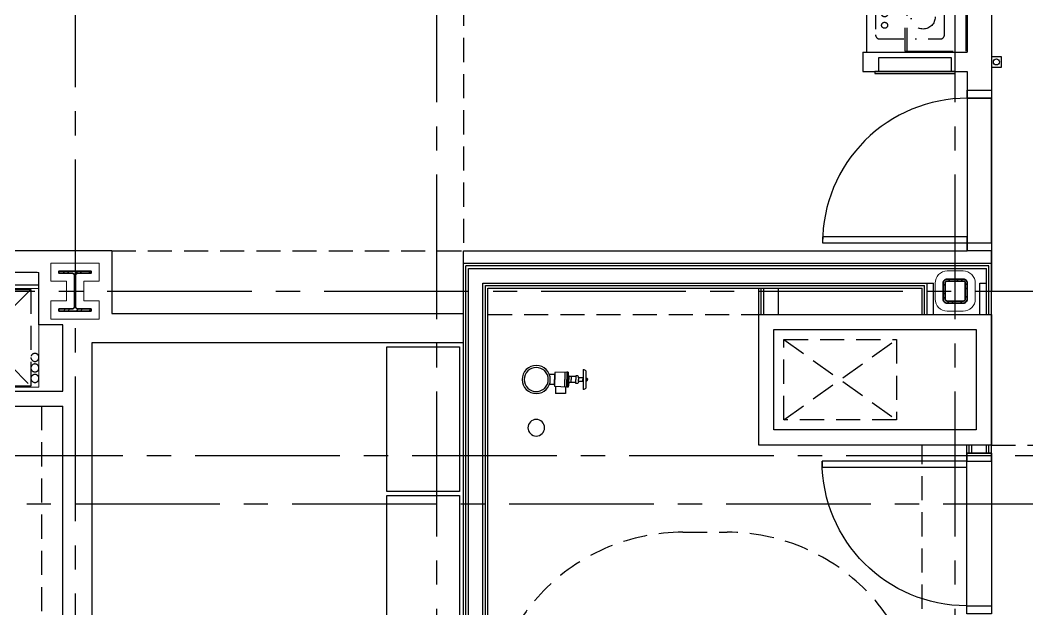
# Model space of a CAD drawing. Header units: inches. Extents: x 18000 to 22048, y 0 to 3165.
# Drawn here: x 21122.3 to 21373.1, y 1370 to 1516.7 of the extents above; entities that cross this region are included whole.
import ezdxf
from ezdxf.xclip import XClip

# ---------------------------------------------------------------- set-up
doc = ezdxf.new("R2010")
doc.units = ezdxf.units.IN
doc.header["$LTSCALE"] = 48
doc.header["$MEASUREMENT"] = 0
doc.header["$XCLIPFRAME"] = 0
for name, pattern in [('CENTER2', [1.125, 0.75, -0.125, 0.125, -0.125]), ('DASHDOT2', [0.5, 0.25, -0.125, 0, -0.125]), ('HIDDEN', [0.375, 0.25, -0.125]), ('HIDDEN2', [0.1875, 0.125, -0.0625])]:
    doc.linetypes.add(name, pattern=pattern)
for name, color, linetype in [('_0_Objects', 8, 'Continuous'), ('A-Door', 8, 'Continuous'), ('A-Door-Head', 8, 'Continuous'), ('A-Eqpm', 8, 'Continuous'), ('A-Eqpm-NIC', 8, 'DASHDOT2'), ('A-Flor-Case', 8, 'Continuous'), ('A-Flor-Case-Hidden', 8, 'HIDDEN2'), ('A-Flor-Ovhd', 8, 'HIDDEN2'), ('A-Flor-Pfix', 8, 'Continuous'), ('A-Flor-Soffit', 8, 'HIDDEN2'), ('A-Flor-Strs', 8, 'Continuous'), ('A-Flor-Wall Mtd Fixture', 8, 'Continuous'), ('A-Grid(3-32)', 8, 'CENTER2'), ('A-HVAC', 8, 'HIDDEN2'), ('A-Wall-Full', 8, 'Continuous'), ('A-Wall-Hatch', 8, 'Continuous'), ('S-Grid-Iden', 8, 'Continuous')]:
    doc.layers.add(name, color=color, linetype=linetype)
for name, color, linetype, lineweight in [('A-Detl-Hatch', 8, 'Continuous', 18), ('S-Detl-Hatch', 8, 'Continuous', 18), ('S-Detl-Wide', 8, 'Continuous', 35)]:
    doc.layers.add(name, color=color, linetype=linetype, lineweight=lineweight)
doc.layers.add('G-Anno-Nplt', color=8, linetype='Continuous', lineweight=18, plot=False)
doc.layers.add('G-Anno-View', color=8, linetype='Continuous', lineweight=18, plot=False)
doc.styles.add('G1DIM', font='arial.ttf')
doc.dimstyles.new('Aec-Arch-I-96', dxfattribs={"dimscale": 96, "dimtxt": 0.09375, "dimasz": 0.0625, "dimexe": 0.0625, "dimexo": 0.0625, "dimgap": 0.03125, "dimtad": 1, "dimdec": 3, "dimzin": 3, "dimdsep": 46, "dimlunit": 4, "dimtxsty": 'G1DIM', "dimblk": 'ARCHTICK', "dimcen": 0.09375, "dimclrd": 256, "dimclre": 256, "dimclrt": 256, "dimazin": 2, "dimtfac": 0.75, "dimtdec": 3, "dimtix": 1, "dimtmove": 2, "dimatfit": 2, "dimldrblk": 'OPEN90', "dimfxl": 0.0625, "dimtolj": 1, "dimtzin": 0, "dimarcsym": 0})

# ---------------------------------------------------------------- blocks, each defined once
blk = doc.blocks.new('stand-pipe')
for p, q in [((13.75, -16.77), (15.5, -16.77)), ((15.5, -19.27), (15.5, -16.77)), ((13.86, -19.27), (15.5, -19.27)), ((9.81, -24.31), (14.19, -24.31))]:
    blk.add_line(p, q)
for points in [[(10.2, -19.63), (10.13, -19.63), (10.25, -16.63)], [(10.25, -16.63), (10.75, -16.51), (12, -16.51)], [(10.25, -16.63), (12, -16.63)], [(10.75, -16.51), (10.75, -15.27)], [(13.75, -16.63), (13.25, -16.51), (12, -16.51)], [(13.75, -16.63), (12, -16.63)], [(13.25, -16.51), (13.25, -15.27)], [(13.8, -19.63), (13.87, -19.63), (13.75, -16.63)], [(10.13, -19.97), (10.13, -19.74), (12, -19.74)], [(11.28, -20.11), (10.13, -19.97), (12, -19.97)], [(10.15, -19.15), (12, -19.15)], [(10.2, -19.74), (10.2, -19.63)], [(10.2, -19.63), (12, -19.63)], [(13.85, -19.15), (12, -19.15)], [(13.8, -19.63), (12, -19.63)], [(13.87, -19.97), (13.87, -19.74), (12, -19.74)], [(12.72, -20.11), (13.87, -19.97), (12, -19.97)], [(13.8, -19.74), (13.8, -19.63)], [(11.28, -21.89), (11.28, -20.11), (12, -20.11)], [(11.28, -20.7), (12, -20.7)], [(11.54, -22.51), (12, -22.51)], [(12.72, -21.89), (12.72, -20.11), (12, -20.11)], [(12.72, -20.7), (12, -20.7)], [(12.46, -22.51), (12, -22.51)], [(9.5, -23.68), (14.5, -23.68)], [(11.54, -24.31), (11.54, -24.42), (12, -24.42)], [(11.65, -23.59), (12, -23.59)], [(12.35, -23.59), (12, -23.59)], [(12.46, -24.31), (12.46, -24.42), (12, -24.42)]]:
    blk.add_lwpolyline(points)
for points in [[(11.65, -23.68), (11.65, -23.59), (11.54, -23.59), (11.54, -22.51), (11.34, -22.51, -0.214855), (11.05, -22.38), (11.05, -21.89), (12, -21.89)], [(12.35, -23.68), (12.35, -23.59), (12.46, -23.59), (12.46, -22.51), (12.66, -22.51, 0.214855), (12.95, -22.38), (12.95, -21.89), (12, -21.89)], [(11.63, -24.42, 0.424993), (12, -24.77, 0.928807)], [(12.37, -24.42, -0.424993), (12, -24.77, -0.928807)]]:
    blk.add_lwpolyline(points, format="xyb")
for centre, radius in [((12, -12), 3.5), ((12, -12), 3), ((24, -12), 2.06)]:
    blk.add_circle(centre, radius)
for centre, start, end in [((10.15, -23.75), 173.8478, 239.132), ((13.85, -23.75), 300.868, 6.1522)]:
    blk.add_arc(centre, 0.649, start, end)
at = {"layer": 'Defpoints'}
blk.add_point((0, 0), dxfattribs=at)
blk = doc.blocks.new('st clearance 1')
at = {"linetype": 'HIDDEN2'}
blk.add_line((19.5, 48.5), (30.5, 48.5), dxfattribs=at)
for centre, start, end in [((19.5, 0), 90, 178.2277), ((30.5, 0), 1.7723, 90)]:
    blk.add_arc(centre, 48.5, start, end, dxfattribs=at)
blk = doc.blocks.new('st 3rd 4th right')
at = {"layer": 'A-Flor-Pfix', "xscale": -1, "rotation": 90}
blk.add_blockref('stand-pipe', (0, 246), dxfattribs=at)
at = {"layer": 'A-Flor-Strs', "linetype": 'HIDDEN2'}
blk.add_blockref('st clearance 1', (29, 147.5), dxfattribs=at)
blk = doc.blocks.new('Door 36in')
blk.add_lwpolyline([(0, 36), (1.5, 36), (1.5, 0), (0, 0)], close=True)
blk.add_arc((0, 0), 36, 0, 90)
blk = doc.blocks.new('A$C6DF4342F')
at = {"layer": 'A-HVAC'}
for p, q in [((3.92, 6.13), (31.92, -13.87)), ((3.92, -13.87), (31.92, 6.13))]:
    blk.add_line(p, q, dxfattribs=at)
blk.add_lwpolyline([(3.92, 6.13), (31.92, 6.13), (31.92, -13.87), (3.92, -13.87)], close=True, dxfattribs=at)
blk = doc.blocks.new('3RD FLOOR CORE & SHELL')
at = {"layer": 'A-Door'}
for points in [[(-657.63, -14633.05), (-657.63, -14635.05), (-651.5, -14635.05), (-651.5, -14633.05)], [(-657.63, -14671.05), (-651.5, -14671.05), (-651.5, -14673.05), (-657.63, -14673.05)]]:
    blk.add_lwpolyline(points, close=True, dxfattribs=at)
at = {"layer": 'A-Door-Head'}
blk.add_lwpolyline([(-657.63, -14633.05), (-651.5, -14633.05), (-651.5, -14673.05), (-657.63, -14673.05)], close=True, dxfattribs=at)
at = {"layer": 'A-Flor-Soffit'}
for p, q in [((-776.75, -14598.55), (-709.37, -14598.55)), ((-668.75, -14680.78), (-668.75, -14631.05))]:
    blk.add_line(p, q, dxfattribs=at)
at = {"layer": 'A-Wall-Full'}
for p, q in [((-651.5, -14633.05), (-651.5, -14582.75)), ((-782.88, -14868.75), (-782.88, -14585.88)), ((-651.5, -14585.88), (-782.88, -14585.88)), ((-776.75, -14848.75), (-776.75, -14592)), ((-776.75, -14592), (-668.75, -14592)), ((-709.37, -14598.55), (-709.37, -14592)), ((-668.75, -14598.55), (-668.75, -14592)), ((-657.63, -14633.05), (-657.63, -14631.05)), ((-657.63, -14633.05), (-651.5, -14633.05))]:
    blk.add_line(p, q, dxfattribs=at)
for points in [[(-709.37, -14598.55), (-651.5, -14598.55), (-651.5, -14631.05), (-709.37, -14631.05)], [(-705.62, -14602.3), (-655.25, -14602.3), (-655.25, -14627.3), (-705.62, -14627.3)]]:
    blk.add_lwpolyline(points, close=True, dxfattribs=at)
at = {"layer": 'A-Wall-Hatch'}
for p, q in [((-782.25, -14868.12), (-782.25, -14586.5)), ((-652.13, -14586.5), (-782.25, -14586.5)), ((-652.13, -14598.55), (-652.13, -14586.5)), ((-781.63, -14867.62), (-781.63, -14587.13)), ((-781.63, -14587.13), (-652.75, -14587.13)), ((-652.75, -14598.55), (-652.75, -14587.13)), ((-778, -14851.62), (-778, -14590.75)), ((-778, -14590.75), (-665.88, -14590.75)), ((-777.38, -14849.38), (-777.38, -14591.38)), ((-777.38, -14591.38), (-668.13, -14591.38)), ((-708.75, -14598.55), (-708.75, -14592)), ((-708.12, -14598.55), (-708.12, -14592)), ((-704.5, -14598.55), (-704.5, -14592)), ((-668.13, -14598.55), (-668.13, -14591.38)), ((-667.5, -14598.55), (-667.5, -14590.75)), ((-665.88, -14598.55), (-665.88, -14590.75)), ((-654.38, -14598.55), (-654.38, -14590.75)), ((-654.38, -14590.75), (-652.75, -14590.75)), ((-657, -14633.05), (-657, -14631.05)), ((-656.38, -14633.05), (-656.38, -14631.05)), ((-652.75, -14633.05), (-652.75, -14631.05)), ((-652.13, -14633.05), (-652.13, -14631.05))]:
    blk.add_line(p, q, dxfattribs=at)
blk.add_blockref('st 3rd 4th right', (-776.75, -14848.75))
at = {"layer": 'A-Door', "xscale": -1, "rotation": 90}
blk.add_blockref('Door 36in', (-657.63, -14635.05), dxfattribs=at)
at = {"layer": 'A-HVAC'}
blk.add_blockref('A$C6DF4342F', (-707.05, -14610.93), dxfattribs=at)
blk = doc.blocks.new('*U16')
at = {"layer": 'A-Detl-Hatch'}
h = blk.add_hatch(dxfattribs=at)
h.set_pattern_fill('ANSI32', color=256, scale=6, style=0)
h.set_pattern_definition([(45, (0, -4.96), (-1.591, 1.591), []), (45, (1.0607, -4.96), (-1.591, 1.591), [])])
edge = h.paths.add_edge_path()
edge.add_line((3.9925, -9.92), (3.9925, -9.39))
edge.add_line((3.9925, -9.39), (0.6575, -9.39))
edge.add_arc((0.6575, -8.89), 0.5, 180, 270, ccw=False)
edge.add_line((0.1575, -8.89), (0.1575, -1.03))
edge.add_arc((0.6575, -1.03), 0.5, 90, 180, ccw=False)
edge.add_line((0.6575, -0.53), (3.9925, -0.53))
edge.add_line((3.9925, -0.53), (3.9925, 0))
edge.add_line((3.9925, 0), (-3.9925, 0))
edge.add_line((-3.9925, 0), (-3.9925, -0.53))
edge.add_line((-3.9925, -0.53), (-0.6575, -0.53))
edge.add_arc((-0.6575, -1.03), 0.5, 0, 90, ccw=False)
edge.add_line((-0.1575, -1.03), (-0.1575, -8.89))
edge.add_arc((-0.6575, -8.89), 0.5, -90, 0, ccw=False)
edge.add_line((-0.6575, -9.39), (-3.9925, -9.39))
edge.add_line((-3.9925, -9.39), (-3.9925, -9.92))
edge.add_line((-3.9925, -9.92), (3.9925, -9.92))
at = {"linetype": 'ByBlock'}
blk.add_lwpolyline([(3.9925, -9.92), (3.9925, -9.39), (0.6575, -9.39, -0.41421356), (0.1575, -8.89), (0.1575, -1.03, -0.41421356), (0.6575, -0.53), (3.9925, -0.53), (3.9925, 0), (-3.9925, 0), (-3.9925, -0.53), (-0.6575, -0.53, -0.41421356), (-0.1575, -1.03), (-0.1575, -8.89, -0.41421356), (-0.6575, -9.39), (-3.9925, -9.39), (-3.9925, -9.92)], format="xyb", close=True, dxfattribs=at)
blk = doc.blocks.new('w10x39')
at = {"layer": 'S-Detl-Hatch'}
blk.add_lwpolyline([(13843.55, -7311.37), (13843.55, -7306.84), (13839.72, -7306.84), (13839.72, -7301.98), (13843.55, -7301.98), (13843.55, -7297.45), (13831.57, -7297.45), (13831.57, -7301.98), (13835.4, -7301.98), (13835.4, -7306.84), (13831.57, -7306.84), (13831.57, -7311.37)], close=True, dxfattribs=at)
at = {"layer": 'S-Detl-Wide'}
blk.add_blockref('*U16', (13837.56, -7299.45), dxfattribs=at)
blk = doc.blocks.new('*U24')
at = {"layer": 'A-Detl-Hatch'}
h = blk.add_hatch(dxfattribs=at)
h.set_pattern_fill('ANSI32', color=256, scale=6, style=0)
h.set_pattern_definition([(45, (-3, 0), (-1.591, 1.591), []), (45, (-1.9393, 0), (-1.591, 1.591), [])])
edge = h.paths.add_edge_path(flags=16)
edge.add_line((-2, -0.5), (2, -0.5))
edge.add_arc((2, -1), 0.5, 0, 90, ccw=False)
edge.add_line((2.5, -1), (2.5, -5))
edge.add_arc((2, -5), 0.5, -90, 0, ccw=False)
edge.add_line((2, -5.5), (-2, -5.5))
edge.add_arc((-2, -5), 0.5, 180, 270, ccw=False)
edge.add_line((-2.5, -5), (-2.5, -1))
edge.add_arc((-2, -1), 0.5, 90, 180, ccw=False)
edge = h.paths.add_edge_path()
edge.add_line((-2, 0), (2, 0))
edge.add_arc((2, -1), 1, 0, 90, ccw=False)
edge.add_line((3, -1), (3, -5))
edge.add_arc((2, -5), 1, -90, 0, ccw=False)
edge.add_line((2, -6), (-2, -6))
edge.add_arc((-2, -5), 1, 180, 270, ccw=False)
edge.add_line((-3, -5), (-3, -1))
edge.add_arc((-2, -1), 1, 90, 180, ccw=False)
at = {"linetype": 'ByBlock'}
for points in [[(-2, 0), (2, 0, -0.414214), (3, -1), (3, -5, -0.414214), (2, -6), (-2, -6, -0.414214), (-3, -5), (-3, -1, -0.414214)], [(-2, -0.5), (2, -0.5, -0.414214), (2.5, -1), (2.5, -5, -0.414214), (2, -5.5), (-2, -5.5, -0.414214), (-2.5, -5), (-2.5, -1, -0.414214)]]:
    blk.add_lwpolyline(points, format="xyb", close=True, dxfattribs=at)
blk = doc.blocks.new('HSS 6X6')
at = {"layer": 'S-Detl-Hatch'}
blk.add_lwpolyline([(13836.95, -7384.91), (13840.95, -7384.91, -0.414214), (13843.95, -7387.91), (13843.95, -7391.91, -0.414214), (13840.95, -7394.91), (13836.95, -7394.91, -0.414214), (13833.95, -7391.91), (13833.95, -7387.91, -0.414214)], format="xyb", close=True, dxfattribs=at)
at = {"layer": 'S-Detl-Wide'}
blk.add_blockref('*U24', (13838.95, -7386.91), dxfattribs=at)
blk = doc.blocks.new('3RD FLOOR - STRUCTURAL GRID')
at = {"layer": 'A-Grid(3-32)'}
for p, q in [((-879.5, -13426.01), (-879.5, -15409.77)), ((-789.5, -15409.77), (-789.5, -13426.01)), ((-660.5, -15409.77), (-660.5, -13426.01)), ((-3895.5, -14592.75), (-87.5, -14592.75)), ((-87.5, -14645.75), (-3895.5, -14645.75))]:
    blk.add_line(p, q, dxfattribs=at)
blk.add_lwpolyline([(-111.62, -14633.75), (-3875.19, -14633.75), (-3882.75, -14619.19), (-3928.81, -14619.19)], dxfattribs=at)
at = {"layer": 'S-Grid-Iden'}
for name, p in [('w10x39', (-14717.06, -7288.34)), ('HSS 6X6', (-14499.45, -7202.84))]:
    blk.add_blockref(name, p, dxfattribs=at)
blk = doc.blocks.new('HVAC UNIT NICHE')
at = {"layer": 'A-Door-Head'}
blk.add_lwpolyline([(4, 0), (28.5, 0), (28.5, -3.75), (4, -3.75)], close=True, dxfattribs=at)
at = {"layer": 'A-HVAC'}
for p, q in [((4.25, 0), (28.25, -24)), ((4.25, -24), (28.25, 0))]:
    blk.add_line(p, q, dxfattribs=at)
for points in [[(3.25, 0), (29.25, 0), (29.25, 0.5), (3.25, 0.5)], [(4.25, -24), (28.25, -24), (28.25, 0), (4.25, 0)]]:
    blk.add_lwpolyline(points, close=True, dxfattribs=at)
for centre in [(21.13, -25), (23.75, -25), (26.36, -25)]:
    blk.add_circle(centre, 1, dxfattribs=at)
at = {"layer": 'A-Wall-Full'}
for p, q in [((4, 0), (0, 0)), ((4, -3.75), (4, 0)), ((28.5, 0), (33.25, 0)), ((28.5, -3.75), (28.5, 0)), ((33.25, 0), (33.25, -26)), ((4, -3.75), (0, -3.75)), ((28.5, -3.75), (29.5, -3.75)), ((29.5, -3.75), (29.5, -26))]:
    blk.add_line(p, q, dxfattribs=at)
at = {"layer": 'G-Anno-Nplt'}
blk.add_lwpolyline([(4, 0), (4, -26), (28.5, -26), (28.5, 0)], close=True, dxfattribs=at)
blk = doc.blocks.new('King Studio 1')
at = {"layer": 'A-Flor-Soffit'}
blk.add_line((215.63, 247.38), (215.63, 146.75), dxfattribs=at)
at = {"layer": 'A-Wall-Full'}
for p, q in [((214.57, 280.63), (188.58, 280.63)), ((215.02, 267.64), (215.02, 280.65)), ((221, 267.64), (215.02, 267.64)), ((221, 251.13), (221, 267.64)), ((214.88, 251.13), (221, 251.13)), ((214.88, 247.38), (221, 247.38))]:
    blk.add_line(p, q, dxfattribs=at)
blk.add_lwpolyline([(221, 6), (221, 59.9), (215.63, 59.9), (215.63, 84), (221, 84), (221, 247.38)], dxfattribs=at)
at = {"layer": 'G-Anno-Nplt'}
blk.add_line((9.12, 280.63), (215.02, 280.63), dxfattribs=at)
at = {"xscale": -1, "rotation": 90}
blk.add_blockref('HVAC UNIT NICHE', (189.02, 280.63), dxfattribs=at)
blk = doc.blocks.new('36in door')
blk.add_lwpolyline([(-1.5, -36), (0, -36), (0, 0), (-1.5, 0)], close=True)
blk.add_arc((0, 0), 36, 180, 270)
blk = doc.blocks.new('refrigerator')
blk.add_line((-30.125, 0), (-30.125, -29.5))
for points in [[(-32.125, -29.5), (0, -29.5), (0, 0), (-32.125, 0)], [(-34.125, -3.75), (-32.125, -3.75), (-32.125, -2.25), (-34.125, -2.25)], [(-59.625, -31.5), (-59.625, -29.5), (-30.125, -29.5), (-30.125, -31.5)]]:
    blk.add_lwpolyline(points, close=True)
blk.add_arc((-30.125, -29.5), 29.5, 90, 183.88744)
blk = doc.blocks.new('kitchen faucet')
for p, q in [((0.93, 0.38), (8.38, 0.38)), ((1, 0.12), (4, 0.12)), ((4, -0.12), (4, 0.12)), ((0.93, -0.38), (8.38, -0.38)), ((1, -0.12), (4, -0.12))]:
    blk.add_line(p, q)
blk.add_circle((0, 0), 1)
blk.add_arc((8.38, 0), 0.375, 270, 90)
blk = doc.blocks.new('kitchen sink')
blk.add_lwpolyline([(-14.94, -6.97, 0.143329), (-14, -7.25), (-3, -7.25, 0.414214), (-1.25, -5.5), (-1.25, 5.5, 0.414214), (-3, 7.25), (-14, 7.25, 0.414214), (-15.75, 5.5), (-15.75, -5.5, 0.143329), (-15.47, -6.44, 0.143329)], format="xyb")
blk.add_circle((-10.75, 0), 1.5)
at = {"layer": 'A-Flor-Case-Hidden'}
for p, q in [((-15.75, 8.5), (-17, 7.25)), ((-1.25, 8.5), (0, 7.25)), ((-16.64, -7.61), (-17, -7.25)), ((-1.25, -8.5), (0, -7.25)), ((-15.75, -8.5), (-16.11, -8.14))]:
    blk.add_line(p, q, dxfattribs=at)
for points in [[(-1.25, 8.5), (-15.75, 8.5)], [(-17, 7.25), (-17, -7.25)], [(0, -7.25), (0, 7.25)], [(-15.75, -8.5), (-1.25, -8.5)]]:
    blk.add_lwpolyline(points, dxfattribs=at)
at = {"rotation": 45.00000000000001}
blk.add_blockref('kitchen faucet', (-17.38, -8.88), dxfattribs=at)
blk = doc.blocks.new('cooktop')
at = {"ltscale": 0.5}
blk.add_lwpolyline([(-7.56, -21.5), (7.56, -21.5, 0.414214), (8.56, -20.5), (8.56, -1, 0.414214), (7.56, 0), (-7.56, 0, 0.414214), (-8.56, -1), (-8.56, -20.5, 0.414214)], format="xyb", close=True, dxfattribs=at)
for centre, radius in [((-3.27, -5.47), 3), ((6.32, -3.4), 0.75), ((6.32, -6.24), 0.75), ((-0.31, -15.05), 4.66)]:
    blk.add_circle(centre, radius, dxfattribs=at)
blk = doc.blocks.new('_ArchTick')
at = {"linetype": 'ByBlock', "const_width": 0.15}
blk.add_lwpolyline([(-0.5, -0.5), (0.5, 0.5)], dxfattribs=at)
blk = doc.blocks.new('*D133')
at = {"layer": 'Defpoints', "transparency": 16777216}
for p in [(-90, 34.75), (-59, 34.87), (-59, 25.02)]:
    blk.add_point(p, dxfattribs=at)
at = {"layer": 'G-Anno-Nplt', "lineweight": -2, "transparency": 16777216}
for p, q in [((-90, 33.25), (-90, 23.52)), ((-59, 33.37), (-59, 23.52)), ((-90, 25.02), (-59, 25.02))]:
    blk.add_line(p, q, dxfattribs=at)
at = {"layer": 'G-Anno-Nplt', "lineweight": -2, "transparency": 16777216, "xscale": 1.5, "yscale": 1.5, "zscale": 1.5, "rotation": 180}
blk.add_blockref('_ArchTick', (-90, 25.02), dxfattribs=at)
at = {"layer": 'G-Anno-Nplt', "lineweight": -2, "transparency": 16777216, "xscale": 1.5, "yscale": 1.5, "zscale": 1.5}
blk.add_blockref('_ArchTick', (-59, 25.02), dxfattribs=at)
at = {"layer": 'G-Anno-Nplt', "transparency": 16777216, "insert": (-74.5, 26.9), "char_height": 2.25, "attachment_point": 5, "style": 'G1DIM'}
blk.add_mtext('\\A1;2\'-7"', dxfattribs=at)
blk = doc.blocks.new('_Open90')
at = {"linetype": 'ByBlock', "lineweight": -2}
for p, q in [((0, 0), (-1, 0)), ((-0.5, 0.5), (0, 0)), ((0, 0), (-0.5, -0.5))]:
    blk.add_line(p, q, dxfattribs=at)
blk = doc.blocks.new('*D134')
at = {"layer": 'Defpoints', "transparency": 16777216}
for p in [(-59, 34.75), (-25, 34.75), (-25, 25.02)]:
    blk.add_point(p, dxfattribs=at)
at = {"layer": 'G-Anno-Nplt', "lineweight": -2, "transparency": 16777216}
for p, q in [((-59, 33.25), (-59, 23.52)), ((-25, 33.25), (-25, 23.52)), ((-59, 25.02), (-25, 25.02))]:
    blk.add_line(p, q, dxfattribs=at)
at = {"layer": 'G-Anno-Nplt', "lineweight": -2, "transparency": 16777216, "xscale": 1.5, "yscale": 1.5, "zscale": 1.5, "rotation": 180}
blk.add_blockref('_ArchTick', (-59, 25.02), dxfattribs=at)
at = {"layer": 'G-Anno-Nplt', "lineweight": -2, "transparency": 16777216, "xscale": 1.5, "yscale": 1.5, "zscale": 1.5}
blk.add_blockref('_ArchTick', (-25, 25.02), dxfattribs=at)
at = {"layer": 'G-Anno-Nplt', "transparency": 16777216, "insert": (-42, 26.92), "char_height": 2.25, "attachment_point": 5, "style": 'G1DIM'}
blk.add_mtext('\\A1;2\'-10"', dxfattribs=at)
blk = doc.blocks.new('*D135')
at = {"layer": 'Defpoints', "transparency": 16777216}
for p in [(-59, 34.75), (-65.84, 0), (-59, 0)]:
    blk.add_point(p, dxfattribs=at)
at = {"layer": 'G-Anno-Nplt', "lineweight": -2, "transparency": 16777216}
for p, q in [((-60.5, 34.75), (-67.34, 34.75)), ((-65.84, 34.75), (-65.84, 0)), ((-60.5, 0), (-67.34, 0))]:
    blk.add_line(p, q, dxfattribs=at)
at = {"layer": 'G-Anno-Nplt', "lineweight": -2, "transparency": 16777216, "xscale": 1.5, "yscale": 1.5, "zscale": 1.5}
for p, rotation in [((-65.84, 34.75), 90), ((-65.84, 0), 270)]:
    blk.add_blockref('_ArchTick', p, dxfattribs=dict(at, rotation=rotation))
at = {"layer": 'G-Anno-Nplt', "transparency": 16777216, "insert": (-68.6, 17.37), "char_height": 2.25, "attachment_point": 5, "rotation": 90, "style": 'G1DIM'}
blk.add_mtext('\\A1;2\'-10{\\H0.750000x;\\S3/4;}"', dxfattribs=at)
blk = doc.blocks.new('*D136')
at = {"layer": 'Defpoints', "transparency": 16777216}
for p in [(-25, 25.02), (0, 25.02), (0, 25.02)]:
    blk.add_point(p, dxfattribs=at)
at = {"layer": 'G-Anno-Nplt', "lineweight": -2, "transparency": 16777216}
blk.add_line((-25, 25.02), (0, 25.02), dxfattribs=at)
at = {"layer": 'G-Anno-Nplt', "lineweight": -2, "transparency": 16777216, "xscale": 1.5, "yscale": 1.5, "zscale": 1.5, "rotation": 180}
blk.add_blockref('_ArchTick', (-25, 25.02), dxfattribs=at)
at = {"layer": 'G-Anno-Nplt', "lineweight": -2, "transparency": 16777216, "xscale": 1.5, "yscale": 1.5, "zscale": 1.5}
blk.add_blockref('_ArchTick', (0, 25.02), dxfattribs=at)
at = {"layer": 'G-Anno-Nplt', "transparency": 16777216, "insert": (-12.5, 26.9), "char_height": 2.25, "attachment_point": 5, "style": 'G1DIM'}
blk.add_mtext('\\A1;2\'-1"', dxfattribs=at)
blk = doc.blocks.new('*D137')
at = {"layer": 'Defpoints', "transparency": 16777216}
for p in [(0, 78), (0, 0), (6.36, 0)]:
    blk.add_point(p, dxfattribs=at)
at = {"layer": 'G-Anno-Nplt', "lineweight": -2, "transparency": 16777216}
for p, q in [((1.5, 78), (7.86, 78)), ((6.36, 78), (6.36, 0)), ((1.5, 0), (7.86, 0))]:
    blk.add_line(p, q, dxfattribs=at)
at = {"layer": 'G-Anno-Nplt', "lineweight": -2, "transparency": 16777216, "xscale": 1.5, "yscale": 1.5, "zscale": 1.5}
for p, rotation in [((6.36, 78), 90), ((6.36, 0), 270)]:
    blk.add_blockref('_ArchTick', p, dxfattribs=dict(at, rotation=rotation))
at = {"layer": 'G-Anno-Nplt', "transparency": 16777216, "insert": (4.46, 39), "char_height": 2.25, "attachment_point": 5, "rotation": 90, "style": 'G1DIM'}
blk.add_mtext('\\A1;6\'-6"', dxfattribs=at)
blk = doc.blocks.new('King Suite 8')
at = {"layer": 'A-Wall-Full'}
blk.add_line((3, 123.5), (3, 53), dxfattribs=at)
blk = doc.blocks.new('storage 3')
at = {"layer": 'A-Wall-Full'}
blk.add_lwpolyline([(-90.37, 6), (-92.37, 6), (-92.37, 59.9), (-88.26, 59.9), (-88.26, 78.11), (-92.37, 78.11), (-92.37, 263.17), (0, 263.17)], dxfattribs=at)
blk = doc.blocks.new('door sign light')
at = {"layer": 'A-Flor-Wall Mtd Fixture'}
blk.add_lwpolyline([(-1.25, -2.5), (1.25, -2.5), (1.25, 0), (-1.25, 0)], close=True, dxfattribs=at)
blk.add_circle((0, -1.25), 0.75, dxfattribs=at)
blk = doc.blocks.new('guest corridor ceiling layout')
at = {"layer": 'A-Flor-Soffit'}
blk.add_line((-336, -775.3), (-276, -775.3), dxfattribs=at)
blk.add_blockref('door sign light', (-334.75, -678.75), dxfattribs=at)
blk = doc.blocks.new('Suite Kitchen 1')
at = {"layer": 'A-Eqpm'}
for points in [[(-3, 82.875), (-23, 82.875), (-23, 83.375), (-3, 83.375)], [(-4, 82.875), (-22, 82.875), (-22, 79.375), (-4, 79.375)]]:
    blk.add_lwpolyline(points, close=True, dxfattribs=at)
at = {"layer": 'A-Eqpm-NIC'}
for points in [[(-0.25, 47.875), (-15.5, 47.875), (-15.5, 77.75), (-0.25, 77.75)], [(-2, 2), (-26, 2), (-26, 26), (-2, 26)]]:
    blk.add_lwpolyline(points, close=True, dxfattribs=at)
at = {"layer": 'A-Flor-Case'}
for p, q in [((-25, 78), (-25, 0)), ((-59, 3.25), (-90, 3.25)), ((-59.75, 3.25), (-59.75, 0)), ((-59, 3.25), (-59, 0)), ((-59.75, 2.5), (-90, 2.5))]:
    blk.add_line(p, q, dxfattribs=at)
at = {"layer": 'A-Flor-Ovhd'}
for p, q in [((-15, 0), (-15, 77.75)), ((-59, 3.25), (-59, 34.875))]:
    blk.add_line(p, q, dxfattribs=at)
at = {"layer": 'A-Wall-Full'}
for p, q in [((-26, 82.875), (0, 82.875)), ((-26, 78), (-26, 82.875)), ((-26, 78), (0, 78)), ((0, 0), (0, 78)), ((-93.75, 0), (-93.75, 38.5)), ((-59, 38.5), (-93.75, 38.5)), ((-59, 34.75), (-59, 38.5)), ((-59, 34.75), (-90, 34.75)), ((-90, 0), (-90, 34.75)), ((-90, 0), (0, 0))]:
    blk.add_line(p, q, dxfattribs=at)
at = {"layer": 'G-Anno-Nplt'}
blk.add_line((-90, -4.875), (0, -4.875), dxfattribs=at)
at = {"layer": 'A-Eqpm-NIC', "extrusion": (0, 0, -1), "zscale": -1}
for name, p in [('cooktop', (14.25, 74.75)), ('refrigerator', (88, 33.75))]:
    blk.add_blockref(name, p, dxfattribs=at)
at = {"layer": 'A-Flor-Pfix', "extrusion": (0, 0, -1), "zscale": -1}
blk.add_blockref('kitchen sink', (22.75, 40), dxfattribs=at)
at = {"layer": 'G-Anno-View', "insert": (-60.0267, 61.8875), "char_height": 20.58111, "width": 161.68767, "attachment_point": 1, "style": 'G1DIM'}
blk.add_mtext('K2', dxfattribs=at)
at = {"layer": 'G-Anno-Nplt'}
for base, p1, p2, picture, middle in [((6.3574, 0), (0, 78), (0, 0), '*D137', (4.4586, 39)), ((-65.8421, 0), (-59, 34.75), (-59, 0), '*D135', (-68.5984, 17.375))]:
    dim = blk.add_linear_dim(base=base, p1=p1, p2=p2, angle=90, dimstyle='Aec-Arch-I-96', override={"dimscale": 24, "dimsah": 1, "dimclrt": 256}, dxfattribs=at)
    dim.commit()
    dim.dimension.update_dxf_attribs({"geometry": picture, "text_midpoint": middle})
for base, p1, p2, picture, middle in [((-59, 25.0209), (-90, 34.75), (-59, 34.875), '*D133', (-74.5, 26.9005)), ((-25, 25.0209), (-59, 34.75), (-25, 34.75), '*D134', (-42, 26.9197)), ((0, 25.0209), (-25, 25.0209), (0, 25.0209), '*D136', (-12.5, 26.9005))]:
    dim = blk.add_linear_dim(base=base, p1=p1, p2=p2, dimstyle='Aec-Arch-I-96', override={"dimscale": 24, "dimsah": 1, "dimclrt": 256}, dxfattribs=at)
    dim.commit()
    dim.dimension.update_dxf_attribs({"geometry": picture, "text_midpoint": middle})
blk = doc.blocks.new('King Studio 4')
at = {"layer": 'A-Door'}
for points in [[(270, -155.88), (270, -153.88), (276, -153.88), (276, -155.88)], [(270, -193.88), (270, -191.88), (276, -191.88), (276, -193.88)]]:
    blk.add_lwpolyline(points, close=True, dxfattribs=at)
at = {"layer": 'A-Door-Head'}
blk.add_lwpolyline([(270, -155.88), (270, -191.88), (276, -191.88), (276, -155.88)], close=True, dxfattribs=at)
at = {"layer": 'A-Flor-Soffit'}
for p in [(144.62, -104.89), (57.12, -193.88)]:
    blk.add_line(p, (144.62, -193.88), dxfattribs=at)
at = {"layer": 'A-Wall-Full'}
for p, q in [((276, 6.75), (276, -155.88)), ((270, -72.12), (270, -144.39)), ((270, -149.27), (270, -155.88)), ((270, -155.88), (276, -155.88)), ((270, -191.88), (270, -193.88)), ((270, -191.88), (276, -191.88)), ((276, -191.88), (276, -193.88)), ((57.12, -193.88), (28.62, -193.88)), ((57.12, -193.88), (57.12, -209.46)), ((57.12, -209.46), (144.62, -209.46))]:
    blk.add_line(p, q, dxfattribs=at)
for points in [[(144.62, -209.46), (144.62, -193.88), (270, -193.88)], [(38.88, -202.37), (38.88, -202.37), (38.88, -202.37), (-4.62, -202.37)]]:
    blk.add_lwpolyline(points, dxfattribs=at)
ref = blk.add_blockref('Suite Kitchen 1', (270, -66.39), dxfattribs=dict(xscale=-1, rotation=180))
XClip(ref).set_block_clipping_path([(-92.0677323278, -2.4181722488), (2.5506959028, 85.6929831022)])
at = {"layer": 'A-Door', "rotation": 270}
blk.add_blockref('36in door', (270, -191.88), dxfattribs=at)

msp = doc.modelspace()

# ---------------------------------------------------------------- linework, layer by layer
at = {"layer": 'A-Flor-Case'}
for points in [[(21213.62, 1399.42), (21213.62, 1435.42), (21231.62, 1435.42), (21231.62, 1399.42)], [(21213.62, 1362.42), (21213.62, 1398.42), (21231.62, 1398.42), (21231.62, 1362.42)]]:
    msp.add_lwpolyline(points, close=True, dxfattribs=at)

# ---------------------------------------------------------------- block references
at = {"layer": '_0_Objects', "linetype": 'HIDDEN'}
msp.add_blockref('3RD FLOOR - STRUCTURAL GRID', (22015.5, 16042.01), dxfattribs=at)
at = {"layer": '_0_Objects'}
for name, p in [('3RD FLOOR CORE & SHELL', (22015.5, 16042.01)), ('King Studio 4', (21088, 1653.13)), ('King Suite 8', (21361, 1396.26)), ('King Studio 1', (20912, 1173.26)), ('storage 3', (21232.62, 1173.26))]:
    msp.add_blockref(name, p, dxfattribs=at)
at = {"layer": 'A-Flor-Soffit'}
msp.add_blockref('door sign light', (21365.25, 1507.51), dxfattribs=at)
at = {"layer": 'A-Wall-Full'}
msp.add_blockref('guest corridor ceiling layout', (21700, 2186.26), dxfattribs=at)

doc.saveas('drawing.dxf')
